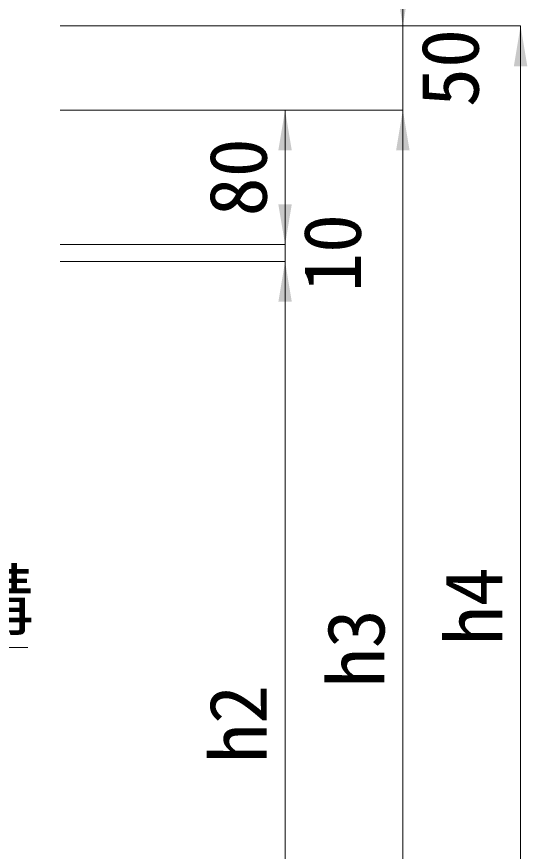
# Model space of a CAD drawing. Units: millimetres at full size. Extents: x 87158 to 122251, y -125707 to -112261.
# Drawn here: x 99256.8 to 99560.4, y -114681.4 to -114185.2 of the extents above; entities that cross this region are included whole.
import ezdxf
from ezdxf.enums import TextEntityAlignment as Align

# ---------------------------------------------------------------- set-up
doc = ezdxf.new("R2010")
doc.units = ezdxf.units.MM
doc.header["$LTSCALE"] = 30
doc.layers.add('寸法線', color=7, linetype='Continuous', lineweight=13)
doc.layers.add('引出線', color=4, linetype='Continuous', lineweight=13)
doc.styles.add('ＭＳ ゴシック', font='')
doc.styles.get('ＭＳ ゴシック').set_extended_font_data('MS Gothic')

# ---------------------------------------------------------------- blocks, each defined once
blk = doc.blocks.new('filled_arrow')
at = {"color": 0, "linetype": 'Continuous', "lineweight": -2}
blk.add_solid([(7.5, 1.25), (0, 0), (7.5, -1.25)], dxfattribs=at)

msp = doc.modelspace()

# ---------------------------------------------------------------- linework, layer by layer
at = {"layer": '寸法線'}
for p, q in [((99486.36, -114288.66), (99486.36, -114142.66)), ((99282.6, -114190.66), (99486.36, -114190.66)), ((99282.6, -114190.66), (99556.36, -114190.66)), ((99556.36, -114880.66), (99556.36, -114190.66)), ((99282.6, -114240.66), (99416.36, -114240.66)), ((99282.6, -114240.66), (99486.36, -114240.66)), ((99282.6, -114240.66), (99486.36, -114240.66)), ((99416.36, -114320.66), (99416.36, -114240.66)), ((99486.36, -114880.66), (99486.36, -114240.66)), ((99416.36, -114272.66), (99416.36, -114378.66)), ((99282.6, -114320.66), (99416.36, -114320.66)), ((99282.6, -114320.66), (99416.36, -114320.66)), ((99282.6, -114330.66), (99416.36, -114330.66)), ((99282.6, -114330.66), (99416.36, -114330.66)), ((99416.36, -114880.66), (99416.36, -114330.66))]:
    msp.add_line(p, q, dxfattribs=at)
at = {"layer": '引出線'}
msp.add_lwpolyline([(99065.6, -114560.13), (99130.71, -114560.13), (99263.46, -114560.13)], dxfattribs=at)

# ---------------------------------------------------------------- block references
at = {"layer": '寸法線', "xscale": 3.2, "yscale": 3.2}
for p, rotation in [((99486.36, -114190.66), 90), ((99556.36, -114190.66), 270), ((99416.36, -114240.66), 270), ((99486.36, -114240.66), 270), ((99486.36, -114240.66), 270), ((99416.36, -114320.66), 90), ((99416.36, -114320.66), 90), ((99416.36, -114330.66), 270), ((99416.36, -114330.66), 270)]:
    msp.add_blockref('filled_arrow', p, dxfattribs=dict(at, rotation=rotation))

# ---------------------------------------------------------------- texts
at = {"layer": '寸法線', "style": 'ＭＳ ゴシック'}
for s, p in [('50', (99514.36, -114215.66)), ('80', (99388.36, -114280.66)), ('10', (99444.36, -114325.66)), ('h4', (99528.36, -114535.66)), ('h3', (99458.36, -114560.66)), ('h2', (99388.36, -114605.66))]:
    msp.add_text(s, height=34.18, rotation=90, dxfattribs=at).set_placement(p, align=Align.MIDDLE_CENTER)
at = {"layer": '引出線', "style": 'ＭＳ ゴシック'}
msp.add_text('ｼｰﾙ溝', height=34.18, dxfattribs=at).set_placement((99150.71, -114514.92), align=Align.TOP_LEFT)

doc.saveas('drawing.dxf')
